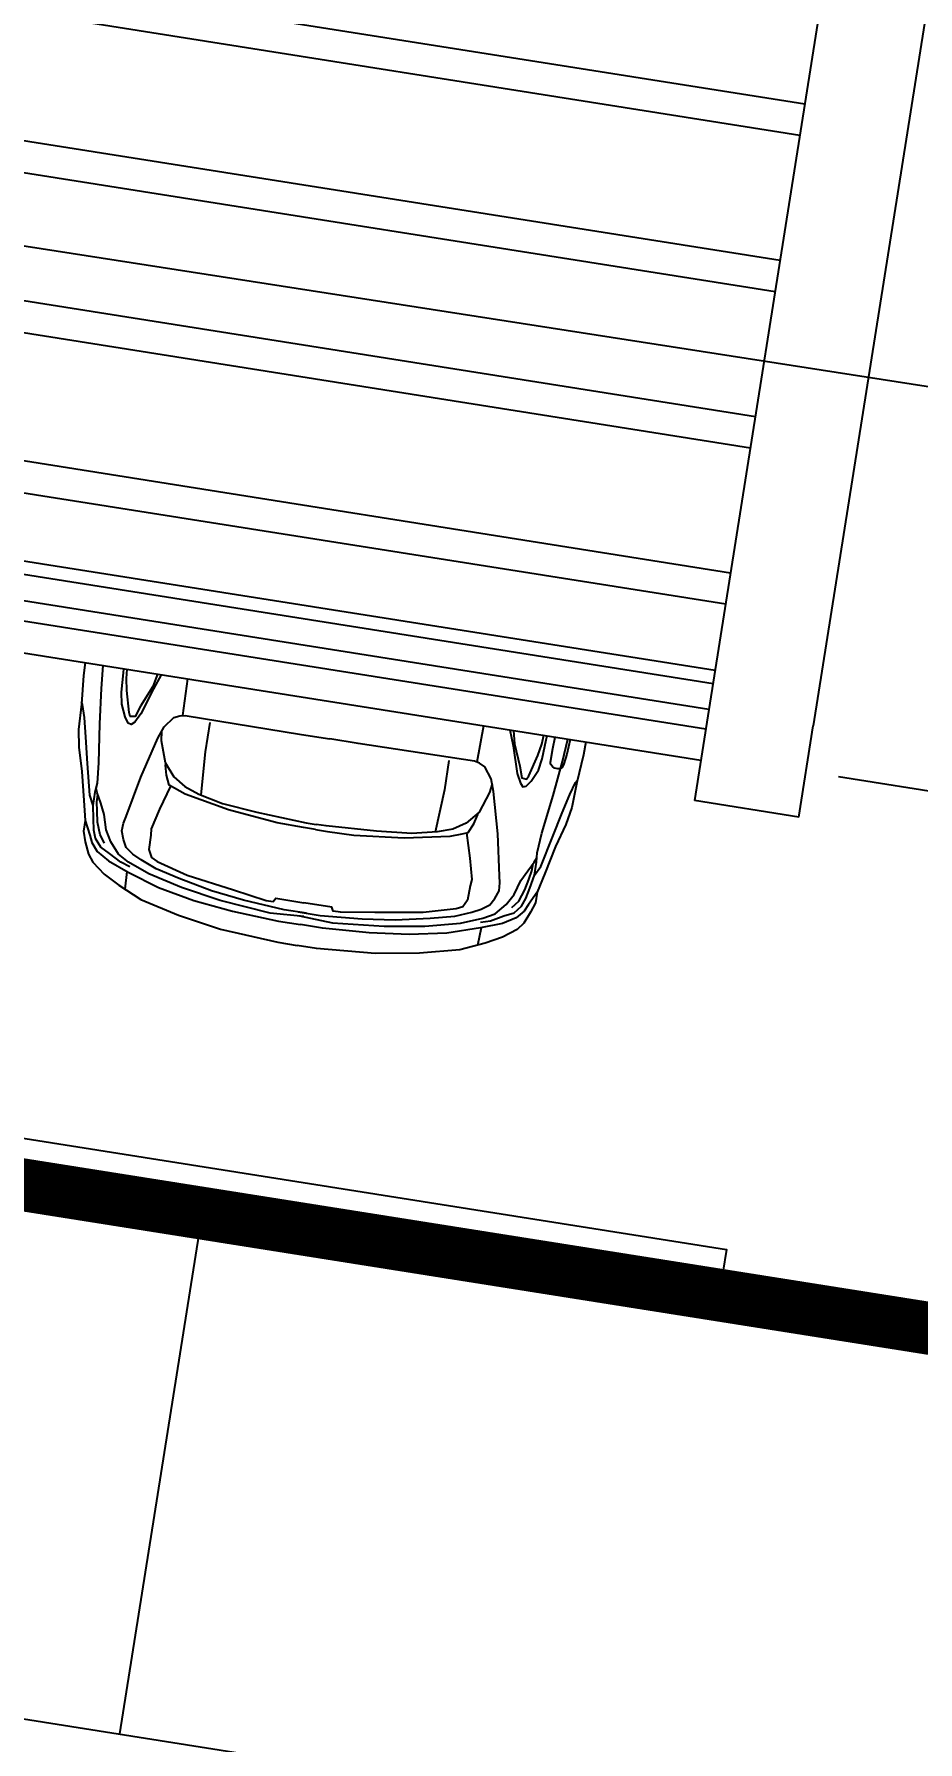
# Model space of a CAD drawing. Extents: x -640655 to -640254, y -1045449 to -1045159.
# Drawn here: x -640311.87 to -640308.52, y -1045420.33 to -1045413.85 of the extents above; entities that cross this region are included whole.
import ezdxf

# ---------------------------------------------------------------- set-up
doc = ezdxf.new("R2010")
doc.units = 0
doc.header["$MEASUREMENT"] = 0
doc.header["$PDMODE"] = 3
doc.header["$PDSIZE"] = 0.2
doc.linetypes.add('DASHED1', pattern=[1, 0.3, -0.4, 0.3])
doc.linetypes.add('DOTDASH', pattern=[1, 0.3, -0.2, 0, -0.2, 0.3])
doc.layers.get('0').update_dxf_attribs({"linetype": 'CONTINUOUS'})
doc.layers.get('Defpoints').update_dxf_attribs({"linetype": 'CONTINUOUS'})
for name, color, linetype in [('katastr', 16, 'CONTINUOUS'), ('KATASTR2', 18, 'CONTINUOUS'), ('T_stafaz', 7, 'CONTINUOUS'), ('T_tenka', 4, 'CONTINUOUS'), ('vlas_kom', 16, 'CONTINUOUS'), ('ZASTAVBA', 2, 'CONTINUOUS')]:
    doc.layers.add(name, color=color, linetype=linetype)
doc.dimstyles.get("Standard").update_dxf_attribs({"dimtxt": 0.18, "dimasz": 0.18, "dimexe": 0.18, "dimexo": 0.0625, "dimgap": 0.09, "dimtad": 0, "dimtih": 1, "dimtoh": 1, "dimdec": 4, "dimzin": 0, "dimdsep": 46, "dimtxsty": 'Standard', "dimcen": 0.09, "dimadec": 0, "dimazin": 0, "dimtfac": 1, "dimtdec": 4, "dimtofl": 0, "dimtmove": 0, "dimatfit": 3, "dimfxl": 0, "dimtolj": 1, "dimtzin": 0, "dimarcsym": 0})

# ---------------------------------------------------------------- blocks, each defined once
blk = doc.blocks.new('_ArchTick')
at = {"color": 0, "linetype": 'ByBlock', "const_width": 0.15}
blk.add_lwpolyline([(-0.5, -0.5), (0.5, 0.5)], dxfattribs=at)
blk = doc.blocks.new('*D151')
at = {"layer": 'Defpoints', "color": 0, "linetype": 'Continuous'}
for p in [(-640302.8344204199, -1045388.318243532), (-640308.9419582783, -1045416.651588596), (-640305.0144356778, -1045417.273651552)]:
    blk.add_point(p, dxfattribs=at)
at = {"layer": 'ZASTAVBA', "color": 0, "linetype": 'Continuous', "lineweight": -2}
for p, q in [((-640302.7109593989, -1045388.337797977), (-640300.1316311487, -1045388.746326385)), ((-640300.4871988886, -1045388.690009581), (-640305.0144356776, -1045417.273651552)), ((-640308.8184972573, -1045416.671143042), (-640304.6588679376, -1045417.329968355))]:
    blk.add_line(p, q, dxfattribs=at)
at = {"layer": 'ZASTAVBA', "color": 0, "linetype": 'Continuous', "lineweight": -2, "xscale": 0.36, "yscale": 0.36, "zscale": 0.36}
for p, rotation in [((-640300.4871988886, -1045388.690009581), 80.99993614890275), ((-640305.0144356776, -1045417.273651552), 260.9999361489027)]:
    blk.add_blockref('_ArchTick', p, dxfattribs=dict(at, rotation=rotation))
at = {"layer": 'ZASTAVBA', "color": 0, "linetype": 'Continuous', "insert": (-640303.1063850229, -1045402.925513763), "char_height": 0.36, "attachment_point": 5, "rotation": 80.99993614890273}
blk.add_mtext('\\A1;29.00', dxfattribs=at)
blk = doc.blocks.new('*D152')
at = {"layer": 'Defpoints', "color": 0, "linetype": 'Continuous'}
for p in [(-640308.9419582783, -1045416.651588596), (-640309.2633949972, -1045418.639004557), (-640305.3293766647, -1045419.262096343)]:
    blk.add_point(p, dxfattribs=at)
at = {"layer": 'ZASTAVBA', "color": 0, "linetype": 'Continuous', "lineweight": -2}
for p, q in [((-640308.8184972573, -1045416.671143042), (-640304.6588679376, -1045417.329968355)), ((-640305.0144356776, -1045417.273651552), (-640305.3293766645, -1045419.262096343)), ((-640309.1399339762, -1045418.658559002), (-640304.9738089246, -1045419.318413146))]:
    blk.add_line(p, q, dxfattribs=at)
at = {"layer": 'ZASTAVBA', "color": 0, "linetype": 'Continuous', "lineweight": -2, "xscale": 0.36, "yscale": 0.36, "zscale": 0.36}
for p, rotation in [((-640305.0144356776, -1045417.273651552), 80.99993614890275), ((-640305.3293766645, -1045419.262096343), 260.9999361489027)]:
    blk.add_blockref('_ArchTick', p, dxfattribs=dict(at, rotation=rotation))
at = {"layer": 'ZASTAVBA', "color": 0, "linetype": 'Continuous', "insert": (-640305.5274739108, -1045418.211557144), "char_height": 0.36, "attachment_point": 5, "rotation": 80.99993614890273}
blk.add_mtext('\\A1;2.00', dxfattribs=at)

msp = doc.modelspace()

# ---------------------------------------------------------------- linework, layer by layer
at = {"layer": 'katastr', "color": 100, "linetype": 'DOTDASH', "ltscale": 3000.000034064054}
for p, q in [((-640335.2159080822, -1045411.027870577), (-640302.7859107179, -1045416.077869566)), ((-640335.7567991255, -1045414.442831299), (-640303.3401466837, -1045419.577129023))]:
    msp.add_line(p, q, dxfattribs=at)
at = {"layer": 'KATASTR2', "color": 18, "linetype": 'DOTDASH', "ltscale": 3000.000034064054}
msp.add_line((-640335.7567991255, -1045414.442831299), (-640303.3401466837, -1045419.577129023), dxfattribs=at)
at = {"layer": 'T_stafaz'}
for p, q in [((-640311.2034758504, -1045416.46588409), (-640311.2211177519, -1045416.577269869)), ((-640311.2211177519, -1045416.577269869), (-640311.237548464, -1045416.740457066)), ((-640310.295929542, -1045416.60962634), (-640310.3135714435, -1045416.721012119)), ((-640310.3135714435, -1045416.721012119), (-640310.3483728821, -1045416.881289658))]:
    msp.add_line(p, q, dxfattribs=at)
for points in [[(-640311.6758302889, -1045416.238831188), (-640311.6825185765, -1045416.287435314), (-640311.6903919671, -1045416.39643623), (-640311.7015807783, -1045416.492226885), (-640311.7002309287, -1045416.559586482), (-640311.6887617693, -1045416.651607764), (-640311.6814421075, -1045416.7611892), (-640311.6758919688, -1045416.837433765), (-640311.6590510467, -1045416.89301631), (-640311.6507552633, -1045416.921594761), (-640311.6304455526, -1045416.955276395), (-640311.5880031158, -1045416.990863358), (-640311.5129733399, -1045417.033211862), (-640311.3977300234, -1045417.091954637), (-640311.2642547106, -1045417.140537518), (-640311.1178159894, -1045417.181921323), (-640310.9431095375, -1045417.21946689), (-640310.859766734, -1045417.232667188)], [(-640311.5072349443, -1045417.013051771), (-640311.5410497874, -1045416.996077623), (-640311.5838896114, -1045416.962725407), (-640311.6166785046, -1045416.939273713), (-640311.6363407411, -1045416.906275889), (-640311.6427971382, -1045416.873707961), (-640311.6444810474, -1045416.831932443), (-640311.6462409586, -1045416.780188244), (-640311.638289054, -1045416.729982257), (-640311.6296652807, -1045416.696486208), (-640311.6240830636, -1045416.619337889), (-640311.6204201798, -1045416.470499996), (-640311.6142100397, -1045416.337007355), (-640311.6072833595, -1045416.249688034)], [(-640311.3876951111, -1045416.284467646), (-640311.4174685503, -1045416.338654033), (-640311.4645938388, -1045416.433526039), (-640311.4875631246, -1045416.464134514), (-640311.5012139605, -1045416.47405579), (-640311.512379705, -1045416.468259507), (-640311.5246681357, -1045416.444156928), (-640311.5371484066, -1045416.395843545), (-640311.53816077, -1045416.351363827), (-640311.53057293, -1045416.278034407), (-640311.5289810367, -1045416.262089993)], [(-640311.4016999876, -1045416.282249476), (-640311.4198197031, -1045416.328981483), (-640311.4656098566, -1045416.403796072), (-640311.4859657154, -1045416.443024501), (-640311.5057208441, -1045416.442726653), (-640311.5090506221, -1045416.42804387), (-640311.5184423958, -1045416.344489259), (-640311.5197263258, -1045416.299009159), (-640311.516223708, -1045416.26411057)], [(-640311.2876042312, -1045416.300320599), (-640311.3066862489, -1045416.439947609)], [(-640311.6462409586, -1045416.780188244), (-640311.6587745895, -1045416.741508488), (-640311.6669223955, -1045416.621770858), (-640311.6737163117, -1045416.521929572), (-640311.678792785, -1045416.447327293), (-640311.6858387784, -1045416.397772842), (-640311.6896716101, -1045416.386463454)], [(-640311.5203649079, -1045416.822944784), (-640311.4650670191, -1045416.673484169), (-640311.4009513778, -1045416.525420158), (-640311.3769086518, -1045416.482576926), (-640311.3400079319, -1045416.447104132), (-640311.3164855596, -1045416.440811547), (-640311.2961825716, -1045416.439021572), (-640310.8558850473, -1045416.51126119), (-640310.7482076198, -1045416.528315742)], [(-640311.3863819147, -1045416.499457924), (-640311.3876668027, -1045416.534704515), (-640311.3731921393, -1045416.617128929), (-640311.3394265828, -1045416.672561014), (-640311.2976838828, -1045416.709220184), (-640311.2446221394, -1045416.737653939), (-640311.1551363477, -1045416.773114995), (-640311.0251932868, -1045416.806620592), (-640310.8372845132, -1045416.846400822), (-640310.799534702, -1045416.852379848)], [(-640310.1647564719, -1045416.478163495), (-640310.1897558229, -1045416.616853286)], [(-640310.0646655919, -1045416.494016448), (-640310.0530940184, -1045416.554751288), (-640310.0375925014, -1045416.659542477), (-640310.0252060319, -1045416.695750794), (-640310.015289189, -1045416.709404851), (-640310.0028787802, -1045416.70734269), (-640309.9837436392, -1045416.688217153), (-640309.9569444457, -1045416.64612507), (-640309.9422365486, -1045416.604135214), (-640309.9267928158, -1045416.532050055), (-640309.9233796663, -1045416.516394101)], [(-640310.0506607156, -1045416.496234618), (-640310.0478689378, -1045416.546278704), (-640310.0274390837, -1045416.631581588), (-640310.02020186, -1045416.675180364), (-640310.0013215888, -1045416.681001805), (-640309.9936175236, -1045416.668066625), (-640309.9588654503, -1045416.591503762), (-640309.9435901411, -1045416.548646407), (-640309.936136995, -1045416.514373524)], [(-640309.7765304142, -1045416.539652906), (-640309.785189083, -1045416.587944951), (-640309.8113844158, -1045416.694043936), (-640309.8303443748, -1045416.788603753), (-640309.8524435604, -1045416.852249361), (-640309.8917877061, -1045416.936222548), (-640309.9326118714, -1045417.038178696), (-640309.9614513911, -1045417.108976435), (-640309.994644117, -1045417.156634371), (-640310.0113651577, -1045417.181250518), (-640310.0410890951, -1045417.207007543), (-640310.0924512739, -1045417.227737208), (-640310.1768952765, -1045417.244827364), (-640310.3046507448, -1045417.265082636), (-640310.4466062577, -1045417.270041245), (-640310.5986660435, -1045417.26414719), (-640310.7764239305, -1045417.245867487), (-640310.859766734, -1045417.232667188)], [(-640310.1048889366, -1045417.047135771), (-640310.111294129, -1045416.887902277), (-640310.1265170741, -1045416.727272178), (-640310.1361436711, -1045416.679096211), (-640310.1602765443, -1045416.633956575), (-640310.1807031047, -1045416.620703113), (-640310.1994592433, -1045416.612726736), (-640310.6405301923, -1045416.545370294), (-640310.7482076198, -1045416.528315742)], [(-640310.1761229578, -1045417.223880719), (-640310.1387178182, -1045417.21818679), (-640310.0876682813, -1045417.199705294), (-640310.0492371917, -1045417.187533818), (-640310.0203403491, -1045417.162227053), (-640310.0041358424, -1045417.133248285), (-640309.9896249174, -1045417.094037796), (-640309.971961197, -1045417.04537002), (-640309.9640092924, -1045416.995164032), (-640309.9618600629, -1045416.960642509), (-640309.9433287581, -1045416.885545139), (-640309.9008186109, -1045416.742860092), (-640309.8654730234, -1045416.613982086), (-640309.8450773436, -1045416.52879606)], [(-640309.8357782547, -1045416.530268908), (-640309.848803017, -1045416.586232734), (-640309.8608768614, -1045416.622150187), (-640309.8669830081, -1045416.636514652), (-640309.8739930355, -1045416.642051245), (-640309.8834500049, -1045416.642085189), (-640309.8954251318, -1045416.63865671), (-640309.9028952499, -1045416.63261832), (-640309.9105135316, -1045416.624251937), (-640309.9111097037, -1045416.616744736), (-640309.9021500055, -1045416.565002456), (-640309.8932996106, -1045416.521158354)], [(-640310.8026294573, -1045416.871919223), (-640310.8481927888, -1045416.864702648), (-640310.9474928789, -1045416.846971308), (-640311.131901423, -1045416.797734113), (-640311.2965667156, -1045416.737598501), (-640311.3370601902, -1045416.715155816), (-640311.3573058654, -1045416.70394148), (-640311.367361501, -1045416.66629017), (-640311.3712474153, -1045416.627612417), (-640311.3700855722, -1045416.622228904)], [(-640310.1323506201, -1045416.698078401), (-640310.1420204905, -1045416.731996932), (-640310.1812574228, -1045416.805914204), (-640310.2304999257, -1045416.848199008), (-640310.2815279482, -1045416.870164634), (-640310.3407792023, -1045416.880809629), (-640310.43684333, -1045416.886882254), (-640310.5707803053, -1045416.878593057), (-640310.7617848908, -1045416.858358874), (-640310.799534702, -1045416.852379848)], [(-640309.9719611979, -1045417.045370026), (-640309.9480882313, -1045417.01245655), (-640309.9033379967, -1045416.901097207), (-640309.8660237372, -1045416.80824202), (-640309.8381421976, -1045416.738859815), (-640309.8161277918, -1045416.693908112), (-640309.8089877379, -1045416.684336671)], [(-640310.8469311927, -1045417.202306869), (-640310.9742149857, -1045417.188786993), (-640311.1640232233, -1045417.14045886), (-640311.3107135579, -1045417.092326778), (-640311.4350821038, -1045417.039421545), (-640311.511144085, -1045416.995829095), (-640311.549381572, -1045416.964874381), (-640311.5785822928, -1045416.918740597), (-640311.5961926294, -1045416.872787681), (-640311.6036568296, -1045416.815154844), (-640311.6166680099, -1045416.771592089), (-640311.6304526258, -1045416.732885154), (-640311.6343394516, -1045416.714641399)], [(-640311.6027208995, -1045416.923000324), (-640311.6197935881, -1045416.891862379), (-640311.6288044087, -1045416.844570353), (-640311.6312301122, -1045416.80199351), (-640311.6321031105, -1045416.767000148), (-640311.6282581423, -1045416.739047221)], [(-640311.3519545409, -1045416.706905646), (-640311.3936497734, -1045416.794339229), (-640311.4255594147, -1045416.869410199), (-640311.4273210089, -1045416.893174841), (-640311.434033789, -1045416.948199816), (-640311.4246974458, -1045416.977722649), (-640311.4031143723, -1045416.993162924), (-640311.289232724, -1045417.045255139), (-640311.1138760248, -1045417.101073203), (-640310.9900137881, -1045417.140720736), (-640310.9626707045, -1045417.145051486), (-640310.9526911725, -1045417.132613473), (-640310.8465815337, -1045417.149419711)], [(-640310.8365958829, -1045417.189542259), (-640310.9207861398, -1045417.176207736), (-640311.075922628, -1045417.13947092), (-640311.1963788526, -1045417.103795705), (-640311.3201547125, -1045417.057624387), (-640311.4072112112, -1045417.020592326), (-640311.4632536939, -1045416.986817557), (-640311.4946838834, -1045416.965235944), (-640311.5204847294, -1045416.939567616), (-640311.5306908451, -1045416.909722387), (-640311.5371482988, -1045416.87716113), (-640311.5309123597, -1045416.848265204), (-640311.5203649079, -1045416.822944784)], [(-640310.8026294573, -1045416.871919223), (-640310.7570661259, -1045416.879135798), (-640310.6571468734, -1045416.892957929), (-640310.4665488186, -1045416.903116373), (-640310.2913598787, -1045416.896808771), (-640310.2459131052, -1045416.887977782), (-640310.2231928936, -1045416.883568623), (-640310.2019944483, -1045416.850867509), (-640310.1863465619, -1045416.815283629), (-640310.1857879311, -1045416.809804576)], [(-640311.6758919688, -1045416.837433765), (-640311.6823815512, -1045416.878407081), (-640311.6755431441, -1045416.917996959), (-640311.6638026087, -1045416.9653589), (-640311.6476538188, -1045416.995912858), (-640311.6041196233, -1045417.041307982), (-640311.5478259297, -1045417.083479008), (-640311.4653166551, -1045417.136797841), (-640311.3225463656, -1045417.196159913), (-640311.1630646033, -1045417.249422586), (-640310.9453803895, -1045417.299649357), (-640310.8722112639, -1045417.311238291)], [(-640310.229198286, -1045416.88473405), (-640310.2165624403, -1045416.980772892), (-640310.2094129549, -1045417.062030265), (-640310.2150813092, -1045417.085176133), (-640310.2257008494, -1045417.139582333), (-640310.2437033526, -1045417.164775087), (-640310.2690014006, -1045417.172790068), (-640310.393406696, -1045417.187141067), (-640310.5774295554, -1045417.18603859), (-640310.7074813029, -1045417.185469808), (-640310.7348243864, -1045417.181139058), (-640310.740471895, -1045417.166225947), (-640310.8465815337, -1045417.149419711)], [(-640310.8625921312, -1045417.199826402), (-640310.7373602381, -1045417.22630137), (-640310.5419076908, -1045417.238992991), (-640310.38752326, -1045417.238546811), (-640310.2528931013, -1045417.226663239), (-640310.1670830108, -1045417.208708992), (-640310.1211514273, -1045417.191085444), (-640310.0791236907, -1045417.156233221), (-640310.0481749481, -1045417.117971363), (-640310.0232664288, -1045417.065465899), (-640309.9974303459, -1045417.02805599), (-640309.9723592239, -1045416.995503244), (-640309.9630249667, -1045416.979353518)], [(-640310.0574828662, -1045417.167743757), (-640310.0316235662, -1045417.14340562), (-640310.0084396326, -1045417.101212778), (-640309.9929755949, -1045417.061469413), (-640309.9813317069, -1045417.028458545), (-640309.9763504978, -1045417.000685582)], [(-640311.5244781787, -1045417.098566704), (-640311.5165005261, -1045417.031221038)], [(-640310.8684770793, -1045417.184492737), (-640310.7842868225, -1045417.19782726), (-640310.6253909831, -1045417.210828637), (-640310.4998060653, -1045417.214122792), (-640310.3678204926, -1045417.208460397), (-640310.2735812878, -1045417.200142962), (-640310.2098447087, -1045417.185339469), (-640310.1732837128, -1045417.17452668), (-640310.1408136638, -1045417.158087621), (-640310.121884332, -1045417.132857028), (-640310.105680882, -1045417.103884931), (-640310.1026822149, -1045417.074476268), (-640310.1048889366, -1045417.047135771)], [(-640309.9614513911, -1045417.108976435), (-640309.9679409736, -1045417.149949751), (-640309.9866787096, -1045417.185488736), (-640310.0124803594, -1045417.226904537), (-640310.0372805172, -1045417.250972772), (-640310.0927119284, -1045417.28069317), (-640310.159282027, -1045417.303404343), (-640310.254229492, -1045417.328616587), (-640310.4083560227, -1045417.340954483), (-640310.5764912659, -1045417.342327345), (-640310.7990421384, -1045417.322827226), (-640310.8722112639, -1045417.311238291)], [(-640310.1861494281, -1045417.310538683), (-640310.1729255229, -1045417.244023948)]]:
    msp.add_lwpolyline(points, dxfattribs=at)
at = {"layer": 'T_tenka', "linetype": 'Continuous'}
for p, q in [((-640306.0351431475, -1045398.298812535), (-640308.9145820544, -1045416.478743165)), ((-640306.7832229299, -1045400.46500503), (-640309.3096573164, -1045416.416168912)), ((-640316.4523745695, -1045412.930882871), (-640308.9459445061, -1045414.119793171)), ((-640316.4711468375, -1045413.049405451), (-640308.9647167741, -1045414.238315751)), ((-640316.5462359088, -1045413.523495771), (-640309.0398058454, -1045414.71240607)), ((-640316.5650081767, -1045413.642018351), (-640309.0585781133, -1045414.83092865)), ((-640316.6400972485, -1045414.116108671), (-640309.1336671846, -1045415.30501897)), ((-640316.6588695165, -1045414.234631251), (-640309.1524394526, -1045415.42354155)), ((-640316.7339585879, -1045414.708721571), (-640309.227528524, -1045415.89763187)), ((-640316.7527308558, -1045414.827244151), (-640309.246300792, -1045416.01615445)), ((-640316.8278199276, -1045415.301334471), (-640309.3213898635, -1045416.49024477)), ((-640316.8465921954, -1045415.419857051), (-640309.3401621315, -1045416.60876735)), ((-640314.1456177584, -1045415.498352704), (-640309.2861919816, -1045416.268015687)), ((-640314.1534395369, -1045415.547737113), (-640309.2940137603, -1045416.317400098)), ((-640309.3096573164, -1045416.416168912), (-640314.1690830933, -1045415.646505929)), ((-640309.3096573168, -1045416.416168913), (-640309.3644097651, -1045416.761859772)), ((-640308.9693345024, -1045416.824434025), (-640308.9145820546, -1045416.478743166)), ((-640308.9693345024, -1045416.824434025), (-640309.3644097695, -1045416.761859799))]:
    msp.add_line(p, q, dxfattribs=at)
for points in [[(-640314.3655214207, -1045417.653848745), (-640309.2437651363, -1045418.465061098), (-640309.2574432916, -1045418.551420949), (-640314.379199576, -1045417.740208596)], [(-640310.2309092773, -1045418.397237971), (-640305.109152993, -1045419.208450325), (-640305.1228311482, -1045419.294810175), (-640310.2445874326, -1045418.483597821)]]:
    msp.add_lwpolyline(points, close=True, dxfattribs=at)
at = {"layer": 'vlas_kom', "color": 16, "linetype": 'Continuous', "ltscale": 5000.000250560046}
for p, q in [((-640352.3820425553, -1045413.8344591), (-640282.277741308, -1045424.937856348)), ((-640311.2325521662, -1045418.32708433), (-640311.5454385104, -1045420.302318904))]:
    msp.add_line(p, q, dxfattribs=at)
at = {"layer": 'ZASTAVBA', "color": 242, "linetype": 'DASHED1', "const_width": 0.2}
msp.add_lwpolyline([(-640330.5259367481, -1045380.907871866), (-640323.3459219272, -1045382.09787681), (-640305.1359069321, -1045384.927868557), (-640298.095939384, -1045385.957870856), (-640302.7859107179, -1045416.077869566), (-640303.3401466837, -1045419.577129023), (-640335.7567495161, -1045414.442806494), (-640335.2159080822, -1045411.027870577), (-640330.5259367481, -1045380.907871866)], close=True, dxfattribs=at)

# ---------------------------------------------------------------- dimensions: what is measured, and where the dimension line sits
at = {"layer": 'ZASTAVBA', "linetype": 'Continuous'}
for base, p1, p2, override, picture, middle in [((-640305.0144356778, -1045417.273651552), (-640302.8344204199, -1045388.318243532), (-640308.9419582783, -1045416.651588596), {"dimscale": 2, "dimtad": 1, "dimjust": 0, "dimtih": 0, "dimdec": 2, "dimrnd": 0.2, "dimblk1": 'ArchTick', "dimblk2": 'ArchTick', "dimsah": 1}, '*D151', (-640303.106385023, -1045402.925513763)), ((-640305.3293766647, -1045419.262096343), (-640308.9419582783, -1045416.651588596), (-640309.2633949972, -1045418.639004557), {"dimscale": 2, "dimtad": 1, "dimtih": 0, "dimdec": 2, "dimrnd": 0.2, "dimblk1": 'ArchTick', "dimblk2": 'ArchTick', "dimsah": 1}, '*D152', (-640305.527473911, -1045418.211557144))]:
    dim = msp.add_linear_dim(base=base, p1=p1, p2=p2, angle=80.9999361489026, dimstyle='Standard', override=override, dxfattribs=at)
    dim.commit()
    dim.dimension.update_dxf_attribs({"geometry": picture, "text_midpoint": middle})

doc.saveas('drawing.dxf')
